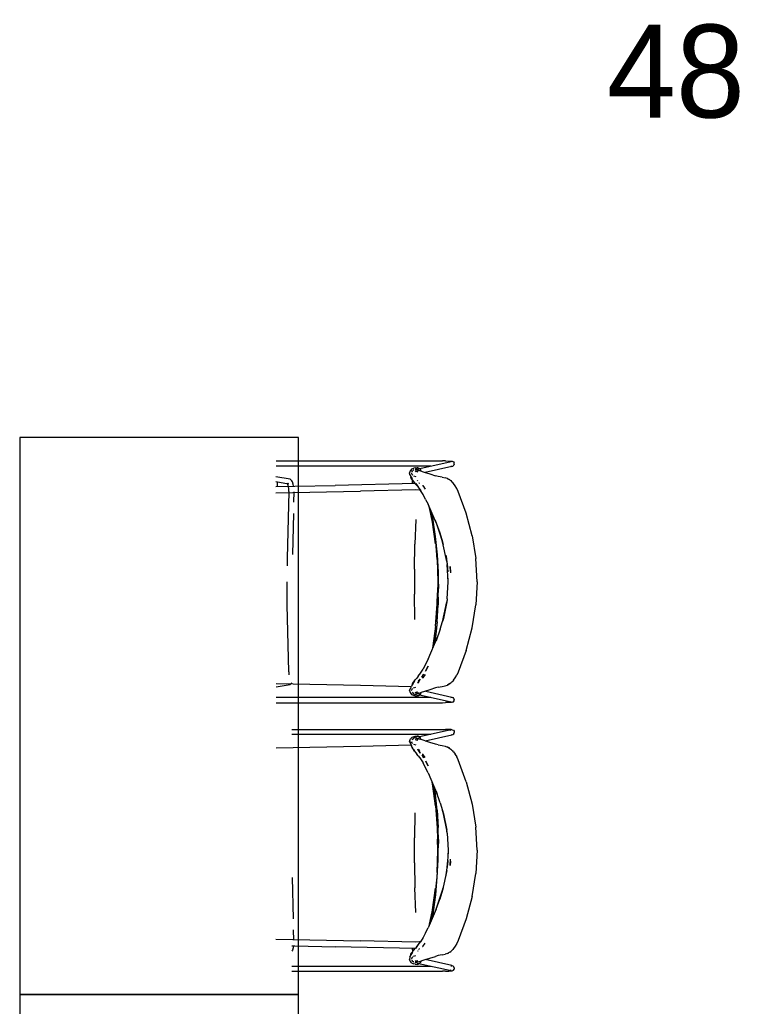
# Model space of a CAD drawing. Header units: millimetres. Extents: x 155927 to 317870, y -36033 to 97293.
# Drawn here: x 181069 to 182627, y 23356 to 25482 of the extents above; entities that cross this region are included whole.
import ezdxf

# ---------------------------------------------------------------- set-up
doc = ezdxf.new("R2010")
doc.units = ezdxf.units.MM
doc.header["$MEASUREMENT"] = 0
for name, color, linetype, lineweight in [('A-AREA-IDEN', 7, 'CONTINUOUS', 9), ('G-IMPT', 8, 'CONTINUOUS', 9), ('I-FURN', 8, 'CONTINUOUS', 9)]:
    doc.layers.add(name, color=color, linetype=linetype, lineweight=lineweight)
doc.styles.add('Century Gothic', font='GOTHIC.TTF', dxfattribs={"height": 200})

msp = doc.modelspace()

# ---------------------------------------------------------------- linework, layer by layer
at = {"layer": 'G-IMPT'}
for p, q in [((181620.6, 24531.3), (181979.2, 24531.3)), ((181924.2, 24513.7), (181997.7, 24530.2)), ((181985.5, 24531.3), (181979.2, 24531.3)), ((181985.5, 24531.3), (181992.7, 24531.1)), ((181992.7, 24531.1), (181997.9, 24530.8)), ((181997.7, 24530.2), (181995.5, 24529.2)), ((181995.7, 24529.4), (181995.5, 24529.2)), ((181997.9, 24530.8), (182000.3, 24530.5)), ((182000.3, 24530.5), (182002.7, 24529.3)), ((182002.7, 24529.3), (182004.2, 24527.2)), ((182004.5, 24524.5), (182004.2, 24527.2)), ((181620.6, 24520.5), (181954.2, 24520.5)), ((181909.5, 24509.6), (181908.3, 24505.3)), ((181909.1, 24501.3), (181908.3, 24505.3)), ((181909.9, 24510.9), (181909.5, 24509.6)), ((181913, 24514.1), (181909.9, 24510.9)), ((181912.5, 24505.6), (181912.7, 24505)), ((181913.1, 24503.1), (181912.7, 24505)), ((181913, 24514.1), (181917.3, 24515.5)), ((181914.2, 24509.2), (181913.1, 24507.5)), ((181913.1, 24507.5), (181913.8, 24508.6)), ((181913.3, 24508.1), (181915.4, 24510.8)), ((181914.2, 24509.2), (181913.8, 24508.6)), ((181917.7, 24511.9), (181916.1, 24511.1)), ((181917.3, 24511.5), (181916.1, 24511.1)), ((181920.5, 24516.5), (181917.3, 24515.5)), ((181927.7, 24511.1), (181920.2, 24512.9)), ((181920.2, 24512.9), (181928.4, 24510.8)), ((181920.3, 24509.7), (181922.4, 24508.7)), ((181920.3, 24509.7), (181925.8, 24508.1)), ((181920.5, 24516.5), (181924.6, 24516.7)), ((181921.3, 24513.1), (181923.2, 24513.5)), ((181924.8, 24511.9), (181921.6, 24513.5)), ((181923.7, 24512.1), (181921.6, 24513.5)), ((181922.7, 24508.4), (181921.6, 24509.4)), ((181921.6, 24509.4), (181922.4, 24508.7)), ((181922.7, 24508.4), (181922.1, 24509.1)), ((181924.8, 24511.9), (181922.6, 24512.7)), ((181922.6, 24512.7), (181928.4, 24510.8)), ((181923.7, 24512.1), (181924.2, 24511.7)), ((181926.3, 24516.4), (181924.6, 24516.7)), ((181926.1, 24508.9), (181925.4, 24510.3)), ((181926.3, 24516.4), (181926.6, 24516.4)), ((181926.6, 24516.4), (181929.5, 24514.9)), ((181927.7, 24511.1), (181939.5, 24507.3)), ((181929.7, 24514.8), (181929.5, 24514.9)), ((181929.7, 24514.8), (181931.6, 24512.9)), ((181932.7, 24510.4), (181931.6, 24512.9)), ((181931.7, 24512.7), (181931.6, 24512.9)), ((181932.8, 24510.3), (181931.6, 24512.9)), ((181931.7, 24512.7), (181932.8, 24510.3)), ((181932.7, 24510.4), (181932.8, 24510.3)), ((181939.5, 24507.3), (181952, 24503.4)), ((181999.2, 24519.4), (181941.7, 24506.5)), ((181996.9, 24520.1), (181999.5, 24519.7)), ((181997.1, 24520), (181999.5, 24519.7)), ((181999.2, 24519.4), (182001.7, 24520.2)), ((182003.5, 24522), (182001.7, 24520.2)), ((182001.7, 24520.2), (182002, 24520.5)), ((182003.5, 24522), (182003.8, 24522.4)), ((182004.5, 24524.5), (182003.8, 24522.4)), ((181650.8, 24492), (181620.3, 24497.3)), ((181647.6, 24481.5), (181620.3, 24486.3)), ((181623.2, 24485.8), (181623.2, 24475.7)), ((181647.1, 24478.5), (181645.5, 24483.1)), ((181645.5, 24483.1), (181647, 24481.2)), ((181650.8, 24492), (181652.9, 24490.5)), ((181652.9, 24490.5), (181655, 24488.6)), ((181655.9, 24486.4), (181655, 24488.6)), ((181657.8, 24480.9), (181655.9, 24486.4)), ((181909.1, 24501.3), (181913.5, 24492.8)), ((181914.8, 24490), (181912.5, 24494.8)), ((181912.5, 24494.8), (181913.5, 24492.8)), ((181913.4, 24502.5), (181913.1, 24503.1)), ((181913.4, 24502.5), (181915, 24500.7)), ((181914.2, 24482.3), (181914.6, 24490.4)), ((181915, 24489.6), (181914.6, 24482.3)), ((181915, 24489.6), (181914.7, 24483.4)), ((181914.8, 24490), (181916.7, 24486.9)), ((181916.7, 24486.9), (181921, 24481.5)), ((181917, 24499.2), (181921.7, 24497.9)), ((181926.2, 24487.9), (181925.6, 24489.3)), ((181927.9, 24484.7), (181928.9, 24483.1)), ((181929.3, 24482.5), (181928.9, 24483.1)), ((181952, 24503.4), (181963.9, 24499.5)), ((181969.6, 24497.8), (181963.9, 24499.5)), ((181978.8, 24496.2), (181969.6, 24497.8)), ((181978.8, 24496.2), (181984.8, 24495.1)), ((181989.8, 24493.3), (181984.8, 24495.1)), ((181989.8, 24493.3), (181992, 24492.1)), ((181994.6, 24490.6), (181992, 24492.1)), ((181995, 24490.3), (181994.6, 24490.6)), ((181995, 24490.3), (181997, 24488.8)), ((181997, 24488.8), (181999.4, 24486.6)), ((181999.4, 24486.6), (182001.2, 24484.7)), ((182003, 24482.7), (182001.2, 24484.7)), ((181620.3, 24475.9), (181661.2, 24476.8)), ((181620.3, 24462.5), (181802.4, 24466.1)), ((181648.1, 24465.2), (181644.9, 24321)), ((181648.3, 24464.9), (181644.9, 24321)), ((181647.6, 24481.5), (181645.7, 24482.4)), ((181645.7, 24482.4), (181647, 24481.2)), ((181648, 24471.6), (181647.1, 24478.5)), ((181648.1, 24465.2), (181648, 24471.6)), ((181658.3, 24476.7), (181657.8, 24480.9)), ((181659, 24464.8), (181658.5, 24442.7)), ((181661.2, 24476.8), (181747.7, 24478.7)), ((181920.7, 24482.5), (181747.7, 24478.7)), ((181921.2, 24468.8), (181802.4, 24466.1)), ((181923.9, 24478.3), (181921, 24481.5)), ((181929.6, 24468.4), (181921.2, 24468.8)), ((181921.9, 24482.3), (181927, 24474.5)), ((181921.9, 24482.3), (181927.5, 24474.1)), ((181923.9, 24478.3), (181927.5, 24474.1)), ((181927, 24474.5), (181932.4, 24467.2)), ((181932.5, 24467.7), (181929.6, 24468.4)), ((181937.3, 24459), (181931.9, 24467.9)), ((181932.4, 24467.2), (181931.9, 24467.9)), ((181936.3, 24478.6), (181936.7, 24478.1)), ((181936.7, 24478.1), (181941.9, 24470.8)), ((182006.4, 24477.8), (182003, 24482.7)), ((182006.4, 24477.8), (182006.6, 24477.5)), ((182009.7, 24471.9), (182006.6, 24477.5)), ((182012.6, 24465.5), (182009.7, 24471.9)), ((182030.2, 24418.6), (182012.6, 24465.5)), ((181942.7, 24448.5), (181937.3, 24459)), ((181942.7, 24448.5), (181948, 24437.9)), ((181952.1, 24428.6), (181948, 24437.9)), ((181952.1, 24428.6), (181948.1, 24438)), ((181965.3, 24398), (181948.1, 24438)), ((181957.3, 24399.6), (181951.5, 24429.9)), ((181951.5, 24429.9), (181957.3, 24399.7)), ((181957.5, 24407.8), (181954.5, 24422.9)), ((181658, 24418.3), (181655.9, 24329.4)), ((181921.7, 24405.1), (181919.6, 24351.9)), ((181957.5, 24414.2), (181956.9, 24417.3)), ((181963.8, 24352.5), (181957.3, 24399.7)), ((181957.3, 24399.6), (181963.8, 24352.5)), ((181963.9, 24366.9), (181957.5, 24414.2)), ((181957.5, 24407.8), (181963.4, 24368.7)), ((181963.1, 24403.7), (181965.3, 24398)), ((181963.1, 24403.7), (181965.2, 24398)), ((181965.2, 24398), (181973.2, 24376.5)), ((181965.3, 24398), (181979.4, 24356.8)), ((181965.3, 24398), (181973.2, 24376.5)), ((182043.2, 24370.2), (182030.2, 24418.6)), ((181979.4, 24356.8), (181973.2, 24376.5)), ((181973.2, 24376.5), (181979.2, 24356.8)), ((181963.4, 24368.7), (181967.5, 24328.9)), ((181967.8, 24319), (181963.9, 24366.9)), ((181980.8, 24351.6), (181979.2, 24356.8)), ((181988.6, 24314.3), (181979.4, 24356.8)), ((181979.4, 24356.8), (181980.8, 24351.6)), ((182043.2, 24370.2), (182051.3, 24320.8)), ((181918.6, 24297.9), (181919.6, 24351.9)), ((181644.8, 24320.9), (181644.6, 24305.1)), ((181967.5, 24328.9), (181969.6, 24291.8)), ((181967.8, 24319), (181968.7, 24295)), ((181986.2, 24328.1), (181987.5, 24320.9)), ((181986.2, 24328.1), (181988.3, 24314)), ((181988.3, 24314), (181989.9, 24303)), ((181988.6, 24314.3), (181991, 24292.7)), ((181988.6, 24314.3), (181989.9, 24303)), ((182053.9, 24270.9), (182051.3, 24320.8)), ((181918.6, 24297.9), (181918.6, 24243.9)), ((181968.7, 24295), (181969, 24270.9)), ((181969.6, 24291.8), (181969.9, 24275.5)), ((181991.7, 24270.9), (181989.4, 24307.9)), ((181989.4, 24307.9), (181989.9, 24303)), ((181991, 24292.7), (181989.9, 24303)), ((181996.4, 24293.8), (181995.8, 24304)), ((181995.8, 24304), (181996.6, 24290.4)), ((181644.5, 24245.8), (181644.3, 24270.9)), ((181969, 24270.9), (181968.7, 24246.8)), ((181969.9, 24275.5), (181970.3, 24256.7)), ((181989.2, 24234), (181991.6, 24270.9)), ((181991.7, 24270.9), (181991.5, 24278.4)), ((181991.6, 24270.9), (181991.5, 24278.4)), ((182053.9, 24270.9), (182051.3, 24221)), ((181969.9, 24237.8), (181970.3, 24256.7)), ((181644.9, 24221), (181644.5, 24245.8)), ((181919.6, 24190), (181918.6, 24243.9)), ((181967.8, 24222.8), (181968.7, 24246.8)), ((181969.9, 24237.8), (181969.6, 24221.6)), ((181989.4, 24234), (181988.2, 24227.6)), ((181989.2, 24234), (181988.7, 24228.6)), ((181989.4, 24234), (181989, 24230.5)), ((181648.1, 24076.7), (181644.9, 24221)), ((181963.9, 24175), (181967.8, 24222.8)), ((181967.5, 24184.5), (181969.6, 24221.6)), ((181979.4, 24185), (181988.6, 24227.5)), ((181988.2, 24227.6), (181981.3, 24192.1)), ((181981.3, 24192.1), (181988.6, 24227.5)), ((182043.2, 24171.6), (182051.3, 24221)), ((181981.3, 24192.1), (181979, 24185.1)), ((181979.4, 24185), (181981.3, 24192.1)), ((181963.9, 24175), (181957.5, 24127.7)), ((181967.5, 24184.5), (181963.4, 24144.7)), ((181973.8, 24168.9), (181965.3, 24143.9)), ((181973.8, 24168.9), (181979, 24185.1)), ((182030.2, 24123.2), (182043.2, 24171.6)), ((181948, 24103.9), (181967.8, 24150.3)), ((181959.7, 24131.3), (181963.8, 24160.9)), ((181959.7, 24131.3), (181963.8, 24160.9)), ((181962.2, 24137.1), (181963.4, 24144.7)), ((181965.3, 24143.9), (181967.8, 24150.3)), ((181957.5, 24127.7), (181957.1, 24125.1)), ((182030.2, 24123.2), (182012.6, 24076.4)), ((181948, 24103.9), (181942.7, 24093.3)), ((181931.9, 24073.9), (181937.3, 24082.9)), ((181942.7, 24093.3), (181937.3, 24082.9)), ((181942.5, 24078.5), (181948, 24088.9)), ((181942.5, 24078.5), (181943, 24079.4)), ((181948, 24088.9), (181943, 24079.4)), ((181648.1, 24076.7), (181648, 24070.3)), ((181916.7, 24054.9), (181921, 24060.4)), ((181921, 24060.4), (181923.9, 24063.6)), ((181927, 24067.3), (181923.9, 24063.6)), ((181927, 24067.3), (181932.4, 24074.6)), ((181927.6, 24056.6), (181929.3, 24059.3)), ((181927.6, 24056.6), (181928.9, 24058.8)), ((181928.9, 24058.8), (181929.3, 24059.3)), ((181929.2, 24058.4), (181931.2, 24061.5)), ((181930.8, 24060.9), (181929.2, 24058.4)), ((181930.8, 24060.9), (181931.2, 24061.5)), ((181931.9, 24073.9), (181932.4, 24074.6)), ((181934.5, 24065.7), (181938.4, 24071.7)), ((181934.5, 24065.7), (181937.2, 24069.7)), ((181936.3, 24063.2), (181936.7, 24063.7)), ((181941.9, 24071), (181936.7, 24063.7)), ((181938.4, 24071.7), (181937.2, 24069.7)), ((182003, 24059.2), (182001.2, 24057.1)), ((182003, 24059.2), (182006.4, 24064)), ((182006.6, 24064.3), (182006.4, 24064)), ((182006.6, 24064.3), (182009.7, 24070)), ((182012.6, 24076.4), (182009.7, 24070)), ((181802.4, 24047.2), (181620.6, 24050.9)), ((181620.6, 24044.6), (181650.8, 24049.9)), ((181652.9, 24051.3), (181650.8, 24049.9)), ((181655, 24053.3), (181652.9, 24051.3)), ((181911.8, 24044.8), (181802.4, 24047.2)), ((181908.3, 24036.5), (181909.6, 24040.2)), ((181908.3, 24036.5), (181909.5, 24032.3)), ((181908.8, 24035.1), (181909.6, 24040.2)), ((181908.8, 24035.1), (181909.2, 24039.7)), ((181909.2, 24039.7), (181912.2, 24045.7)), ((181914.8, 24051.8), (181912.2, 24045.7)), ((181912.7, 24036.8), (181912.9, 24038.4)), ((181913.4, 24039.4), (181912.9, 24038.4)), ((181913.4, 24039.4), (181914.9, 24041)), ((181918.8, 24057.3), (181914, 24049)), ((181916.5, 24053.7), (181914, 24049)), ((181914.8, 24051.8), (181916.7, 24054.9)), ((181916.5, 24053.7), (181918.8, 24057.3)), ((181916.9, 24042.6), (181921.7, 24043.9)), ((181925.9, 24053.4), (181927.9, 24057.2)), ((181927.6, 24056.6), (181925.9, 24053.4)), ((181926.8, 24053), (181926, 24051.8)), ((181927.6, 24056.6), (181927.9, 24057.2)), ((181927.7, 24054.2), (181929.8, 24056.7)), ((181952, 24038.5), (181930.8, 24031.7)), ((181963.9, 24042.3), (181952, 24038.5)), ((181969.6, 24044), (181963.9, 24042.3)), ((181969.6, 24044), (181978.8, 24045.6)), ((181978.8, 24045.6), (181984.8, 24046.7)), ((181984.8, 24046.7), (181989.8, 24048.5)), ((181995, 24051.5), (181989.8, 24048.5)), ((181992, 24049.7), (181989.8, 24048.5)), ((181990.8, 24049.1), (181989.8, 24048.5)), ((181990.8, 24049.1), (181995, 24051.5)), ((181994.6, 24051.3), (181992, 24049.7)), ((181995, 24051.5), (181994.6, 24051.3)), ((181995, 24051.5), (181997, 24053)), ((181997, 24053), (181998.9, 24054.8)), ((181999.4, 24055.2), (181998.9, 24054.8)), ((181999.4, 24055.2), (182001.2, 24057.1)), ((181954.2, 24021.4), (181620.6, 24021.4)), ((181909.5, 24032.3), (181909.9, 24030.9)), ((181909.9, 24030.9), (181913, 24027.7)), ((181917.3, 24026.3), (181913, 24027.7)), ((181913.5, 24033.3), (181915.5, 24031)), ((181917.3, 24030.3), (181916, 24030.8)), ((181916, 24030.8), (181917.7, 24030)), ((181917, 24027.5), (181924.8, 24029.9)), ((181917, 24027.5), (181922.6, 24029.1)), ((181917.3, 24026.3), (181920.5, 24025.3)), ((181920.2, 24029), (181928.4, 24031.1)), ((181920.2, 24029), (181927.1, 24030.7)), ((181920.4, 24032.2), (181925.8, 24033.7)), ((181920.4, 24032.2), (181922.7, 24033.4)), ((181920.5, 24025.3), (181923.3, 24025.2)), ((181923.2, 24028.4), (181921.3, 24028.8)), ((181921.6, 24032.4), (181923.1, 24033.8)), ((181921.6, 24032.4), (181922.7, 24033.4)), ((181921.6, 24028.4), (181924.8, 24029.9)), ((181921.6, 24028.4), (181923.7, 24029.7)), ((181923.1, 24033.8), (181922.1, 24032.8)), ((181922.6, 24029.1), (181930.8, 24031.7)), ((181923.3, 24025.2), (181924.6, 24025.1)), ((181923.7, 24029.7), (181925.4, 24031.5)), ((181926.3, 24025.4), (181924.6, 24025.1)), ((181926.3, 24025.4), (181929.7, 24027.1)), ((181926.3, 24025.4), (181929.5, 24026.9)), ((181926.3, 24025.4), (181926.6, 24025.5)), ((181929.7, 24027.1), (181926.6, 24025.5)), ((181928.4, 24031.1), (181927.1, 24030.7)), ((181929.5, 24026.9), (181931.6, 24029)), ((181931.2, 24028.7), (181929.5, 24026.9)), ((181929.7, 24027.1), (181929.5, 24026.9)), ((181997.6, 24011.6), (181929.5, 24027)), ((181931.2, 24028.7), (181929.7, 24027.1)), ((181931.7, 24029.2), (181931.6, 24029)), ((181932.7, 24031.4), (181931.7, 24029.2)), ((181932.7, 24031.4), (181932.8, 24031.5)), ((181943, 24035.1), (181999.2, 24022.4)), ((181996.9, 24021.7), (181999.5, 24022.2)), ((181997.1, 24021.9), (181999.5, 24022.2)), ((181999.2, 24022.4), (182001.7, 24021.6)), ((182001.7, 24021.6), (182002, 24021.3)), ((182003.8, 24019.5), (182002, 24021.3)), ((182003.8, 24019.5), (182004.5, 24017.3)), ((182004.2, 24014.7), (182004.5, 24017.3)), ((181620.6, 24010.5), (181979.2, 24010.5)), ((181979.2, 24010.5), (181985.5, 24010.6)), ((181992.7, 24010.7), (181985.5, 24010.6)), ((181997.9, 24011), (181992.7, 24010.7)), ((181997.6, 24011.6), (181995.5, 24012.6)), ((181995.5, 24012.6), (181995.7, 24012.4)), ((182000.3, 24011.3), (181997.9, 24011)), ((182000.3, 24011.3), (182002.7, 24012.5)), ((182002.7, 24012.5), (182004.2, 24014.7)), ((181654.6, 23953), (181979.2, 23953)), ((181997.6, 23951.9), (181929.5, 23936.6)), ((181979.2, 23953), (181985.5, 23952.9)), ((181992.7, 23952.8), (181985.5, 23952.9)), ((181997.9, 23952.5), (181992.7, 23952.8)), ((181997.6, 23951.9), (181995.5, 23950.9)), ((182000.3, 23952.2), (181997.9, 23952.5)), ((182000.3, 23952.2), (182002.7, 23951)), ((181954.2, 23942.1), (181654.6, 23942.1)), ((181908.3, 23927), (181909.5, 23931.2)), ((181909.5, 23931.2), (181909.9, 23932.6)), ((181909.9, 23932.6), (181913, 23935.8)), ((181917.3, 23937.2), (181913, 23935.8)), ((181913.5, 23930.2), (181915.5, 23932.5)), ((181916, 23932.7), (181917.7, 23933.5)), ((181917.3, 23933.2), (181916, 23932.7)), ((181917, 23936), (181922.6, 23934.4)), ((181917, 23936), (181924.8, 23933.6)), ((181917.3, 23937.2), (181920.5, 23938.2)), ((181920.2, 23934.5), (181928.4, 23932.4)), ((181920.2, 23934.5), (181927.1, 23932.8)), ((181920.4, 23931.3), (181922.7, 23930.1)), ((181920.4, 23931.3), (181925.8, 23929.8)), ((181920.5, 23938.2), (181923.3, 23938.3)), ((181923.2, 23935.1), (181921.3, 23934.7)), ((181921.6, 23935.1), (181923.7, 23933.8)), ((181921.6, 23935.1), (181924.8, 23933.6)), ((181921.6, 23931.1), (181922.7, 23930.1)), ((181921.6, 23931.1), (181923.1, 23929.7)), ((181923.1, 23929.7), (181922.1, 23930.7)), ((181922.6, 23934.4), (181930.8, 23931.8)), ((181923.3, 23938.3), (181924.6, 23938.4)), ((181923.7, 23933.8), (181925.4, 23932)), ((181926.3, 23938.1), (181924.6, 23938.4)), ((181926.4, 23930.2), (181925.4, 23932)), ((181926.3, 23938.1), (181929.7, 23936.4)), ((181926.3, 23938.1), (181926.6, 23938)), ((181926.3, 23938.1), (181929.5, 23936.6)), ((181929.7, 23936.4), (181926.6, 23938)), ((181928.4, 23932.4), (181927.1, 23932.8)), ((181931.2, 23934.8), (181929.5, 23936.6)), ((181929.7, 23936.4), (181929.5, 23936.6)), ((181929.5, 23936.6), (181931.6, 23934.5)), ((181931.2, 23934.8), (181929.7, 23936.4)), ((181952, 23925), (181930.8, 23931.8)), ((181931.7, 23934.3), (181931.6, 23934.5)), ((181932.7, 23932.1), (181931.7, 23934.3)), ((181932.7, 23932.1), (181932.8, 23932)), ((181941.9, 23928.2), (181999.2, 23941.1)), ((181995.5, 23950.9), (181995.7, 23951.1)), ((181996.9, 23941.8), (181999.5, 23941.3)), ((181997.1, 23941.7), (181999.5, 23941.3)), ((181999.2, 23941.1), (182001.7, 23941.9)), ((182001.7, 23941.9), (182002, 23942.2)), ((182003.8, 23944), (182002, 23942.2)), ((182002.7, 23951), (182004.2, 23948.8)), ((182003.8, 23944), (182004.5, 23946.2)), ((182004.2, 23948.8), (182004.5, 23946.2)), ((181802.4, 23916.3), (181620.6, 23912.6)), ((181911.8, 23918.7), (181802.4, 23916.3)), ((181908.3, 23927), (181909.6, 23923.3)), ((181908.8, 23928.4), (181909.6, 23923.3)), ((181908.8, 23928.4), (181909.2, 23923.8)), ((181909.2, 23923.8), (181912.2, 23917.8)), ((181914.8, 23911.7), (181912.2, 23917.8)), ((181912.7, 23926.7), (181912.9, 23925.1)), ((181913.4, 23924.2), (181912.9, 23925.1)), ((181913.4, 23924.2), (181914.9, 23922.5)), ((181916.5, 23909.8), (181914, 23914.5)), ((181918.8, 23906.2), (181914, 23914.5)), ((181914.8, 23911.7), (181916.7, 23908.6)), ((181916.5, 23909.8), (181918.8, 23906.2)), ((181916.9, 23920.9), (181921.7, 23919.6)), ((181927.6, 23906.9), (181925.9, 23910.1)), ((181925.9, 23910.1), (181927.9, 23906.3)), ((181927.7, 23909.3), (181929.8, 23906.8)), ((181963.9, 23921.2), (181952, 23925)), ((181969.6, 23919.5), (181963.9, 23921.2)), ((181969.6, 23919.5), (181978.8, 23917.9)), ((181978.8, 23917.9), (181984.8, 23916.8)), ((181984.8, 23916.8), (181989.8, 23915)), ((181990.8, 23914.4), (181989.8, 23915)), ((181995, 23912), (181989.8, 23915)), ((181992, 23913.8), (181989.8, 23915)), ((181990.8, 23914.4), (181995, 23912)), ((181994.6, 23912.2), (181992, 23913.8)), ((181995, 23912), (181994.6, 23912.2)), ((181995, 23912), (181997, 23910.5)), ((181997, 23910.5), (181998.9, 23908.7)), ((181916.7, 23908.6), (181921, 23903.1)), ((181921, 23903.1), (181923.9, 23899.9)), ((181927, 23896.2), (181923.9, 23899.9)), ((181927, 23896.2), (181932.4, 23888.9)), ((181927.6, 23906.9), (181927.9, 23906.3)), ((181927.6, 23906.9), (181928.9, 23904.7)), ((181927.6, 23906.9), (181929.3, 23904.2)), ((181928.9, 23904.7), (181929.3, 23904.2)), ((181930.8, 23902.6), (181929.2, 23905.1)), ((181929.2, 23905.1), (181931.2, 23902)), ((181930.8, 23902.6), (181931.2, 23902)), ((181931.9, 23889.6), (181932.4, 23888.9)), ((181931.9, 23889.6), (181937.3, 23880.6)), ((181934.5, 23897.8), (181938.4, 23891.8)), ((181934.5, 23897.8), (181937.2, 23893.8)), ((181936.3, 23900.3), (181936.7, 23899.8)), ((181941.9, 23892.5), (181936.7, 23899.8)), ((181938.4, 23891.8), (181937.2, 23893.8)), ((181999.4, 23908.3), (181998.9, 23908.7)), ((181999.4, 23908.3), (182001.2, 23906.4)), ((182003, 23904.3), (182001.2, 23906.4)), ((182003, 23904.3), (182006.4, 23899.5)), ((182006.6, 23899.2), (182006.4, 23899.5)), ((182006.6, 23899.2), (182009.7, 23893.5)), ((182012.6, 23887.1), (182009.7, 23893.5)), ((181942.7, 23870.2), (181937.3, 23880.6)), ((181942.5, 23885), (181948, 23874.6)), ((181942.5, 23885), (181943, 23884.1)), ((181948, 23859.6), (181942.7, 23870.2)), ((181948, 23874.6), (181943, 23884.1)), ((182030.2, 23840.3), (182012.6, 23887.1)), ((181948, 23859.6), (181967.8, 23813.2)), ((181957.5, 23835.8), (181957.1, 23838.4)), ((181963.9, 23788.5), (181957.5, 23835.8)), ((181959.7, 23832.2), (181963.8, 23802.6)), ((181959.7, 23832.2), (181963.8, 23802.6)), ((181962.2, 23826.4), (181963.4, 23818.8)), ((182030.2, 23840.3), (182043.2, 23791.9)), ((181967.5, 23779), (181963.4, 23818.8)), ((181973.8, 23794.6), (181965.3, 23819.6)), ((181965.3, 23819.6), (181967.8, 23813.2)), ((181963.9, 23788.5), (181967.8, 23740.7)), ((181973.8, 23794.6), (181979, 23778.4)), ((182043.2, 23791.9), (182051.3, 23742.5)), ((181919.6, 23773.5), (181918.6, 23719.6)), ((181967.5, 23779), (181969.6, 23741.9)), ((181981.3, 23771.4), (181979, 23778.4)), ((181979.4, 23778.5), (181981.3, 23771.4)), ((181979.4, 23778.5), (181988.6, 23736)), ((181988.2, 23735.9), (181981.3, 23771.4)), ((181981.3, 23771.4), (181988.6, 23736)), ((181967.8, 23740.7), (181968.7, 23716.7)), ((181969.9, 23725.7), (181969.6, 23741.9)), ((182053.9, 23692.6), (182051.3, 23742.5)), ((181918.6, 23665.6), (181918.6, 23719.6)), ((181969.9, 23725.7), (181970.3, 23706.8)), ((181989.4, 23729.5), (181988.2, 23735.9)), ((181989.2, 23729.5), (181988.8, 23733.7)), ((181989.4, 23729.5), (181989, 23733)), ((181989.2, 23729.5), (181991.6, 23692.6)), ((181969, 23692.6), (181968.7, 23716.7)), ((181969.9, 23688), (181970.3, 23706.8)), ((181968.7, 23668.5), (181969, 23692.6)), ((181969.6, 23671.7), (181969.9, 23688)), ((181991.7, 23692.6), (181989.4, 23655.6)), ((181991.7, 23692.6), (181991.5, 23685.1)), ((181991.6, 23692.6), (181991.5, 23685.1)), ((182053.9, 23692.6), (182051.3, 23642.7)), ((181918.6, 23665.6), (181919.6, 23611.6)), ((181967.5, 23634.6), (181969.6, 23671.7)), ((181967.8, 23644.5), (181968.7, 23668.5)), ((181988.3, 23649.5), (181989.9, 23660.5)), ((181988.6, 23649.2), (181991, 23670.8)), ((181988.6, 23649.2), (181989.9, 23660.5)), ((181989.4, 23655.6), (181989.9, 23660.5)), ((181991, 23670.8), (181989.9, 23660.5)), ((181995.8, 23659.5), (181996.6, 23673.1)), ((181996.4, 23669.1), (181995.8, 23659.5)), ((181658, 23545.2), (181655.9, 23634.1)), ((181963.4, 23594.8), (181967.5, 23634.6)), ((181967.8, 23644.5), (181963.9, 23596.6)), ((181988.6, 23649.2), (181979.4, 23606.7)), ((181986.2, 23635.4), (181988.3, 23649.5)), ((181986.2, 23635.4), (181987.5, 23642.6)), ((182043.2, 23593.3), (182051.3, 23642.7)), ((181921.7, 23558.4), (181919.6, 23611.6)), ((181980.8, 23611.9), (181979.2, 23606.7)), ((181979.4, 23606.7), (181980.8, 23611.9)), ((181957.3, 23563.9), (181963.8, 23611)), ((181963.8, 23611), (181957.3, 23563.8)), ((181963.9, 23596.6), (181957.5, 23549.3)), ((181957.5, 23555.7), (181963.4, 23594.8)), ((181965.3, 23565.5), (181979.4, 23606.7)), ((181979.4, 23606.7), (181973.2, 23587)), ((181973.2, 23587), (181979.2, 23606.7)), ((182043.2, 23593.3), (182030.2, 23544.9)), ((181965.2, 23565.5), (181973.2, 23587)), ((181965.3, 23565.5), (181973.2, 23587)), ((181965.3, 23565.5), (181948.1, 23525.5)), ((181957.3, 23563.9), (181951.5, 23533.6)), ((181951.5, 23533.6), (181957.3, 23563.8)), ((181957.5, 23555.7), (181954.5, 23540.6)), ((181957.5, 23549.3), (181956.9, 23546.2)), ((181963.1, 23559.8), (181965.3, 23565.5)), ((181963.1, 23559.8), (181965.2, 23565.5)), ((181952.1, 23534.9), (181948, 23525.6)), ((181952.1, 23534.9), (181948.1, 23525.5)), ((182030.2, 23544.9), (182012.6, 23498)), ((181659, 23498.7), (181658.5, 23520.8)), ((181942.7, 23515), (181937.3, 23504.5)), ((181942.7, 23515), (181948, 23525.6)), ((181620.3, 23501), (181802.4, 23497.4)), ((181654.9, 23486.8), (181661.2, 23486.7)), ((181658.3, 23486.8), (181657.8, 23482.6)), ((181661.2, 23486.7), (181747.7, 23484.8)), ((181920.7, 23481), (181747.7, 23484.8)), ((181921.2, 23494.7), (181802.4, 23497.4)), ((181923.9, 23485.2), (181921, 23482)), ((181929.6, 23495.1), (181921.2, 23494.7)), ((181921.9, 23481.2), (181927.5, 23489.4)), ((181921.9, 23481.2), (181927, 23489)), ((181923.9, 23485.2), (181927.5, 23489.4)), ((181927, 23489), (181932.4, 23496.3)), ((181932.5, 23495.8), (181929.6, 23495.1)), ((181937.3, 23504.5), (181931.9, 23495.6)), ((181932.4, 23496.3), (181931.9, 23495.6)), ((181936.3, 23484.9), (181936.7, 23485.4)), ((181936.7, 23485.4), (181941.9, 23492.7)), ((182006.4, 23485.7), (182003, 23480.8)), ((182006.4, 23485.7), (182006.6, 23486)), ((182009.7, 23491.6), (182006.6, 23486)), ((182012.6, 23498), (182009.7, 23491.6)), ((181655.9, 23477.1), (181655, 23474.9)), ((181657.8, 23482.6), (181655.9, 23477.1)), ((181909.1, 23462.2), (181913.5, 23470.7)), ((181914.8, 23473.5), (181912.5, 23468.7)), ((181912.5, 23468.7), (181913.5, 23470.7)), ((181913.4, 23461), (181915, 23462.8)), ((181914.2, 23481.2), (181914.6, 23473.1)), ((181915, 23473.9), (181914.6, 23481.2)), ((181915, 23473.9), (181914.6, 23481.2)), ((181914.8, 23473.5), (181916.7, 23476.6)), ((181916.7, 23476.6), (181921, 23482)), ((181917, 23464.3), (181921.7, 23465.6)), ((181926.2, 23475.6), (181925.6, 23474.2)), ((181927.9, 23478.8), (181928.9, 23480.4)), ((181929.3, 23481), (181928.9, 23480.4)), ((181952, 23460.1), (181963.9, 23464)), ((181969.6, 23465.7), (181963.9, 23464)), ((181978.8, 23467.3), (181969.6, 23465.7)), ((181978.8, 23467.3), (181984.8, 23468.4)), ((181989.8, 23470.2), (181984.8, 23468.4)), ((181989.8, 23470.2), (181992, 23471.4)), ((181994.6, 23472.9), (181992, 23471.4)), ((181995, 23473.2), (181994.6, 23472.9)), ((181995, 23473.2), (181997, 23474.7)), ((181997, 23474.7), (181999.4, 23476.9)), ((181999.4, 23476.9), (182001.2, 23478.8)), ((182003, 23480.8), (182001.2, 23478.8)), ((181654.9, 23443.1), (181954.2, 23443.1)), ((181909.1, 23462.2), (181908.3, 23458.2)), ((181909.5, 23453.9), (181908.3, 23458.2)), ((181909.9, 23452.6), (181909.5, 23453.9)), ((181913, 23449.4), (181909.9, 23452.6)), ((181912.5, 23457.9), (181912.7, 23458.5)), ((181913.1, 23460.4), (181912.7, 23458.5)), ((181913, 23449.4), (181917.3, 23448)), ((181913.4, 23461), (181913.1, 23460.4)), ((181914.2, 23454.3), (181913.1, 23456)), ((181913.1, 23456), (181913.8, 23454.9)), ((181913.3, 23455.4), (181915.4, 23452.7)), ((181914.2, 23454.3), (181913.8, 23454.9)), ((181917.3, 23452), (181916.1, 23452.4)), ((181917.7, 23451.6), (181916.1, 23452.4)), ((181920.5, 23447), (181917.3, 23448)), ((181920.2, 23450.6), (181928.4, 23452.7)), ((181927.7, 23452.4), (181920.2, 23450.6)), ((181920.3, 23453.8), (181925.8, 23455.4)), ((181920.3, 23453.8), (181922.4, 23454.8)), ((181920.5, 23447), (181924.6, 23446.8)), ((181921.3, 23450.5), (181923.2, 23450)), ((181922.7, 23455.1), (181921.6, 23454.1)), ((181921.6, 23454.1), (181922.4, 23454.8)), ((181924.8, 23451.6), (181921.6, 23450)), ((181923.7, 23451.4), (181921.6, 23450)), ((181922.7, 23455.1), (181922.1, 23454.4)), ((181922.6, 23450.8), (181928.4, 23452.7)), ((181924.8, 23451.6), (181922.6, 23450.8)), ((181926.3, 23447.1), (181924.6, 23446.8)), ((181924.7, 23449.7), (181997.7, 23433.3)), ((181926.3, 23447.1), (181926.6, 23447.1)), ((181926.6, 23447.1), (181929.5, 23448.6)), ((181927.7, 23452.4), (181939.5, 23456.2)), ((181929.7, 23448.7), (181929.5, 23448.6)), ((181929.7, 23448.7), (181931.6, 23450.6)), ((181932.8, 23453.2), (181931.6, 23450.6)), ((181932.7, 23453.1), (181931.6, 23450.6)), ((181931.7, 23450.8), (181931.6, 23450.6)), ((181931.7, 23450.8), (181932.8, 23453.2)), ((181932.7, 23453.1), (181932.8, 23453.2)), ((181939.5, 23456.2), (181952, 23460.1)), ((181999.2, 23444.1), (181941.7, 23457)), ((181996.9, 23443.4), (181999.5, 23443.8)), ((181997.1, 23443.5), (181999.5, 23443.8)), ((181999.2, 23444.1), (182001.7, 23443.3)), ((182003.5, 23441.5), (182001.7, 23443.3)), ((182001.7, 23443.3), (182002, 23443)), ((182003.5, 23441.5), (182003.8, 23441.1)), ((181654.9, 23432.2), (181979.2, 23432.2)), ((181985.5, 23432.2), (181979.2, 23432.2)), ((181985.5, 23432.2), (181992.7, 23432.4)), ((181992.7, 23432.4), (181997.9, 23432.7)), ((181997.7, 23433.3), (181995.5, 23434.3)), ((181995.7, 23434.1), (181995.5, 23434.3)), ((181997.9, 23432.7), (182000.3, 23433)), ((182000.3, 23433), (182002.7, 23434.2)), ((182002.7, 23434.2), (182004.2, 23436.3)), ((182004.5, 23439), (182003.8, 23441.1)), ((182004.5, 23439), (182004.2, 23436.3))]:
    msp.add_line(p, q, dxfattribs=at)
at = {"layer": 'I-FURN'}
for p, q in [((181668.7, 24581.8), (181068.7, 24581.8)), ((181068.7, 24581.8), (181068.7, 23381.7)), ((181668.7, 23381.7), (181668.7, 24581.8)), ((181911.3, 24497.7), (181910.7, 24496.2)), ((181910.7, 24496.2), (181910.8, 24495)), ((181913.2, 24491.1), (181910.7, 24496.2)), ((181910.7, 24496.2), (181912.3, 24491.9)), ((181910.7, 24496.2), (181911.1, 24493.9)), ((181910.7, 24496.2), (181911.6, 24492.8)), ((181910.8, 24495), (181911.1, 24493.9)), ((181911.1, 24493.9), (181911.6, 24492.8)), ((181912.3, 24491.9), (181911.6, 24492.8)), ((181913.2, 24491.1), (181912.3, 24491.9)), ((181913.2, 24491.1), (181912.6, 24494.9)), ((181913.2, 24491.1), (181913.1, 24493.7)), ((181913.2, 24491.1), (181913.3, 24493.2)), ((181913.2, 24491.1), (181913.5, 24492.8)), ((181913.2, 24491.1), (181913.6, 24492.6)), ((181913.2, 24491.1), (181914.5, 24490.9)), ((181913.2, 23472.4), (181910.7, 23467.3)), ((181910.7, 23467.3), (181912.3, 23471.6)), ((181910.7, 23467.3), (181911.6, 23470.7)), ((181910.7, 23467.3), (181911.1, 23469.6)), ((181910.7, 23467.3), (181910.8, 23468.5)), ((181911.3, 23465.8), (181910.7, 23467.3)), ((181910.8, 23468.5), (181911.1, 23469.6)), ((181911.1, 23469.6), (181911.6, 23470.7)), ((181912.3, 23471.6), (181911.6, 23470.7)), ((181913.2, 23472.4), (181912.3, 23471.6)), ((181913.2, 23472.4), (181912.6, 23468.6)), ((181913.2, 23472.4), (181913.1, 23469.8)), ((181913.2, 23472.4), (181914.5, 23472.6)), ((181913.2, 23472.4), (181913.6, 23470.9)), ((181913.2, 23472.4), (181913.3, 23470.3)), ((181913.2, 23472.4), (181913.5, 23470.7)), ((181068.7, 23381.7), (181668.7, 23381.7)), ((181668.7, 23381.7), (181068.7, 23381.7)), ((181068.7, 23381.7), (181068.7, 22181.6)), ((181668.7, 22181.6), (181668.7, 23381.7))]:
    msp.add_line(p, q, dxfattribs=at)

# ---------------------------------------------------------------- texts
at = {"layer": 'A-AREA-IDEN', "style": 'Century Gothic'}
msp.add_text('48P Seminar Room', height=200, dxfattribs=at).set_placement((182333, 25271.1))

doc.saveas('drawing.dxf')
